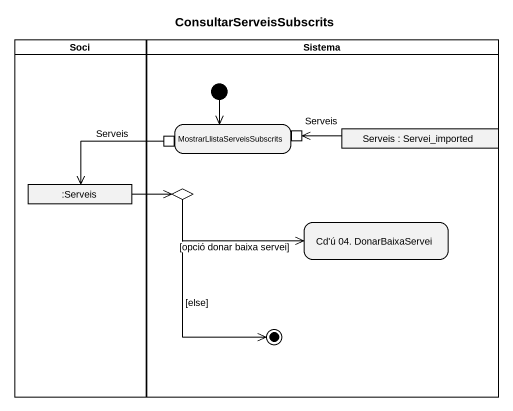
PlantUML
@startuml
title ConsultarServeisSubscrits
hide empty description
state Soci <<partition>> {
  state ":Serveis" as Serveis_3 <<object>>
}
state Sistema <<partition>> {
  state "MostrarLlistaServeisSubscrits" as MostrarLlistaServeisSubscrit {
    state Serveis <<outputPin>>
    state pin1 <<inputPin>>
  }
  state "Serveis : Servei_imported" as Serveis_2 <<object>>
  state choice1 <<choice>>
  state "Cd'ú 04. DonarBaixaServei" as Cd_ú_04_DonarBaixaServei
  [*] --> MostrarLlistaServeisSubscrit
  choice1 --> [*] : [else]
}
Serveis -left-> Serveis_3
Serveis_2 -left-> pin1 : Serveis
Serveis_3 -right-> choice1
choice1 -right-> Cd_ú_04_DonarBaixaServei : [opció donar baixa servei]
@enduml
